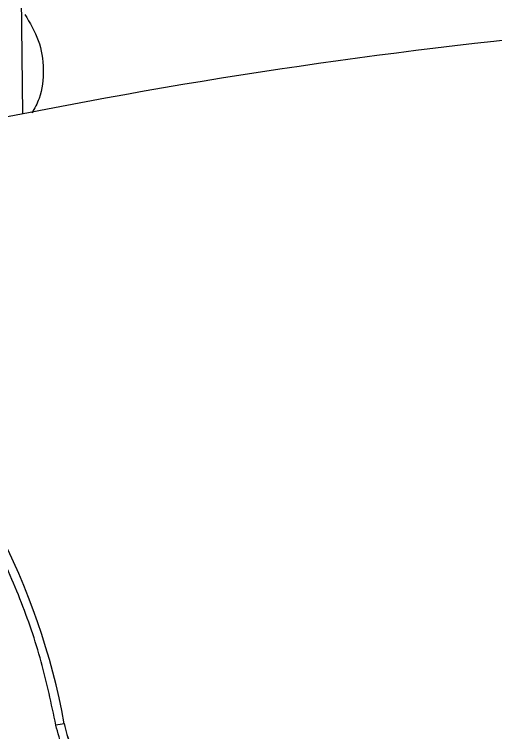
# Model space of a CAD drawing. Header units: millimetres. Extents: x 2160 to 4596, y 811 to 2534.
# Drawn here: x 3874.5 to 3931, y 2252.5 to 2336.7 of the extents above; entities that cross this region are included whole.
import ezdxf

# ---------------------------------------------------------------- set-up
doc = ezdxf.new("R2010")
doc.units = ezdxf.units.MM

msp = doc.modelspace()

# ---------------------------------------------------------------- linework, layer by layer
at = {"color": 7, "linetype": 'Continuous', "lineweight": 25}
msp.add_line((3875.463, 2325.063), (3875.092, 2353.428), dxfattribs=at)
for centre, radius, start, end in [((4002.802, 1680.626), 656.897, 95.489386, 101.924805), ((3801.614, 2239.201), 80, 10.30617, 79.69396), ((3900.821, 2136.604), 118.693, 99.94425, 100.42679), ((3890.162, 2255.303), 10, 190.30615, 249.41337)]:
    msp.add_arc(centre, radius, start, end, dxfattribs=at)
for points, knots in [([(3875.684, 2336.736), (3876.286, 2335.743), (3877.49, 2333.757), (3877.992, 2330.282), (3877.698, 2327.287), (3876.84, 2325.716), (3876.536, 2325.16)], [0, 0, 0, 0, 0.281892, 0.563785, 0.845677, 1, 1, 1, 1]), ([(3879.34, 2253.337), (3878.813, 2255.833), (3877.751, 2260.87), (3875.212, 2268.247), (3871.943, 2275.489), (3867.88, 2282.468), (3863.069, 2289.071), (3857.576, 2295.165), (3851.482, 2300.658), (3844.879, 2305.469), (3837.9, 2309.532), (3830.658, 2312.801), (3823.281, 2315.34), (3818.244, 2316.402), (3815.748, 2316.929)], [0, 0, 0, 0, 0.079959, 0.161371, 0.244142, 0.328893, 0.414217, 0.5, 0.585778, 0.671102, 0.755858, 0.838624, 0.920039, 1, 1, 1, 1]), ([(3881.675, 2250.234), (3881.487, 2250.504), (3880.804, 2251.485), (3880.538, 2252.665), (3880.345, 2253.52)], [0, 0, 0, 0, 0.275029, 1, 1, 1, 1]), ([(3886.294, 2245.008), (3885.447, 2245.398), (3883.725, 2246.194), (3881.633, 2248.184), (3880.048, 2250.597), (3879.573, 2252.434), (3879.34, 2253.337)], [0, 0, 0, 0, 0.245796, 0.5, 0.754204, 1, 1, 1, 1])]:
    msp.add_open_spline(points, degree=3, knots=knots, dxfattribs=at)

doc.saveas('drawing.dxf')
